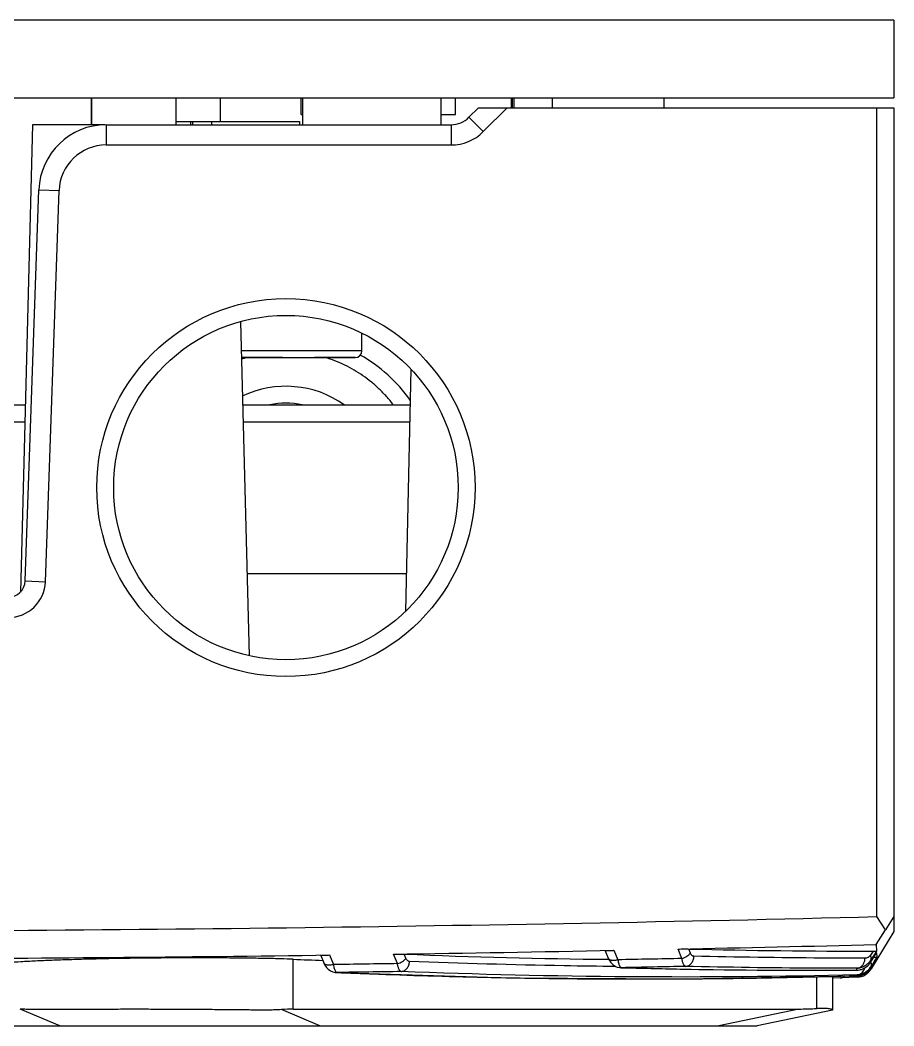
# Model space of a CAD drawing. Header units: millimetres. Extents: x 3299 to 14264, y 1863 to 5555.
# Drawn here: x 4202.72 to 4228.59, y 2399.84 to 2429.64 of the extents above; entities that cross this region are included whole.
import ezdxf

# ---------------------------------------------------------------- set-up
doc = ezdxf.new("R2010")
doc.units = ezdxf.units.MM
doc.layers.add('02___PRT_ALL_AXES', color=7, linetype='Continuous')

msp = doc.modelspace()

# ---------------------------------------------------------------- linework, layer by layer
at = {"color": 7, "linetype": 'Continuous'}
for p, q in [((4228.58801, 2429.64299), (3628.58801, 2429.64299)), ((4228.58801, 2429.64299), (4228.58801, 2427.34299)), ((3628.58801, 2427.34299), (4228.58801, 2427.34299)), ((4204.82043, 2427.34299), (4204.82043, 2426.54299)), ((4204.83801, 2426.54299), (4204.83801, 2427.34299)), ((4207.33801, 2426.54299), (4207.33801, 2427.34299)), ((4208.65521, 2426.64299), (4208.65521, 2427.34299)), ((4211.04142, 2426.843), (4211.04142, 2427.34299)), ((4211.09221, 2426.54299), (4211.09221, 2427.34299)), ((4215.18161, 2426.54299), (4215.18161, 2427.34299)), ((4215.61015, 2426.843), (4215.61015, 2427.34299)), ((4217.26581, 2427.04299), (4217.26581, 2427.34299)), ((4217.29142, 2427.04299), (4217.29142, 2427.34299)), ((4217.34221, 2427.04299), (4217.34221, 2427.34299)), ((4218.48509, 2427.04299), (4218.48509, 2427.34299)), ((4221.78709, 2427.04299), (4221.78709, 2427.34299)), ((4216.00768, 2426.76266), (4216.28801, 2427.04299)), ((4216.28801, 2427.04299), (4228.58801, 2427.04299)), ((4216.43194, 2426.3384), (4217.13654, 2427.04299)), ((4228.08801, 2403.0806), (4228.08801, 2427.04299)), ((4228.58801, 2427.04299), (4228.58801, 2402.64299)), ((4207.33801, 2426.64299), (4210.98783, 2426.64299)), ((4207.75854, 2426.64299), (4207.75854, 2426.54299)), ((4207.82925, 2426.54299), (4207.82925, 2426.64299)), ((4208.38783, 2426.64299), (4208.38783, 2426.54299)), ((4210.98783, 2426.64299), (4210.98783, 2426.54299)), ((4211.04142, 2426.843), (4211.09221, 2426.843)), ((4215.18161, 2426.843), (4215.61015, 2426.843)), ((4216.00768, 2426.76266), (4216.43194, 2426.3384)), ((4203.08801, 2426.54299), (4202.72545, 2412.69729)), ((4205.26939, 2426.54299), (4215.47735, 2426.54299)), ((4205.26939, 2426.54299), (4205.26939, 2425.94299)), ((4215.47735, 2426.54299), (4215.47735, 2425.94299)), ((4205.26939, 2425.94299), (4215.47735, 2425.94299)), ((4202.86597, 2413.02555), (4203.27061, 2424.61279)), ((4203.27061, 2424.61279), (4203.87024, 2424.59185)), ((4203.46561, 2413.00461), (4203.87024, 2424.59185)), ((4209.24089, 2420.70471), (4209.49994, 2410.81187)), ((4212.83783, 2419.84299), (4212.83783, 2420.36267)), ((4212.83783, 2419.84299), (4209.26346, 2419.84299)), ((4209.26869, 2419.64299), (4212.63783, 2419.64299)), ((4210.48871, 2419.64199), (4209.26872, 2419.64199)), ((4210.48871, 2419.64199), (4210.48871, 2419.64299)), ((4211.4387, 2419.64299), (4211.4387, 2419.64199)), ((4212.63782, 2419.64199), (4211.4387, 2419.64199)), ((4212.63783, 2419.64199), (4212.63783, 2419.64299)), ((4214.28267, 2419.30094), (4214.13256, 2412.13494)), ((4187.62785, 2418.24299), (4202.87067, 2418.24299)), ((4209.30535, 2418.24299), (4214.26051, 2418.24299)), ((4187.64531, 2417.74299), (4202.85757, 2417.74299)), ((4209.31845, 2417.74299), (4214.25003, 2417.74299)), ((4202.86597, 2413.02555), (4203.46561, 2413.00461)), ((4228.33801, 2402.68988), (4228.08801, 2403.0806)), ((4228.58801, 2403.08061), (4228.33801, 2402.68988)), ((4228.58801, 2402.64299), (4227.91366, 2401.52897)), ((4228.06802, 2402.25409), (4228.33801, 2402.68988)), ((4228.06801, 2402.25409), (4228.07338, 2402.05683)), ((4211.6226, 2401.9292), (4211.71052, 2401.70731)), ((4211.87943, 2401.94338), (4211.99174, 2401.66005)), ((4213.88976, 2401.68734), (4213.77737, 2401.9701)), ((4214.14023, 2401.84536), (4214.0915, 2401.96802)), ((4220.04436, 2402.06767), (4220.13244, 2401.84798)), ((4220.30154, 2402.08162), (4220.41419, 2401.80078)), ((4222.31221, 2401.8395), (4222.19948, 2402.11978)), ((4222.56171, 2401.99859), (4222.51259, 2402.12075)), ((4227.9727, 2402.05953), (4227.89507, 2401.93742)), ((4228.07338, 2402.05683), (4227.89662, 2401.77872)), ((4227.89857, 2401.72554), (4228.07514, 2402.0049)), ((4228.07514, 2402.0049), (4228.0812, 2401.87486)), ((4210.80497, 2400.34299), (4210.80497, 2401.81672)), ((4220.13245, 2401.84797), (4220.13244, 2401.84798)), ((4227.89857, 2401.72554), (4227.89662, 2401.77872)), ((4227.96357, 2401.68521), (4227.90528, 2401.59126)), ((4227.96357, 2401.68521), (4227.90528, 2401.59126)), ((4227.90723, 2401.56631), (4227.90528, 2401.59126)), ((4227.90723, 2401.56631), (4227.9628, 2401.65636)), ((4227.90723, 2401.56631), (4227.91784, 2401.58351)), ((4227.91784, 2401.58351), (4227.9628, 2401.65636)), ((4227.9628, 2401.65636), (4228.021, 2401.7507)), ((4228.02566, 2401.7853), (4227.96357, 2401.68521)), ((4228.021, 2401.7507), (4228.08295, 2401.85115)), ((4228.0812, 2401.87486), (4228.02566, 2401.7853)), ((4228.08863, 2401.81803), (4228.0617, 2401.81668)), ((4228.08295, 2401.85115), (4228.08863, 2401.81803)), ((4212.08049, 2401.42487), (4212.08048, 2401.42487)), ((4212.09743, 2401.42482), (4212.08049, 2401.42487)), ((4212.09743, 2401.42482), (4212.23017, 2401.42031)), ((4212.09743, 2401.42482), (4212.23016, 2401.41922)), ((4220.50708, 2401.56781), (4220.50707, 2401.56781)), ((4220.52119, 2401.5679), (4220.50708, 2401.56781)), ((4226.31068, 2400.35741), (4226.31068, 2401.30816)), ((4226.7805, 2400.31767), (4226.7805, 2401.31665)), ((4227.51089, 2401.28851), (4226.7805, 2401.25199)), ((4227.48207, 2401.49407), (4227.49016, 2401.49412)), ((4227.48207, 2401.49411), (4227.49016, 2401.49412)), ((4227.48208, 2401.49391), (4227.48207, 2401.49391)), ((4227.49016, 2401.49412), (4227.48208, 2401.49391)), ((4227.48754, 2401.54845), (4227.48227, 2401.54847)), ((4227.48754, 2401.54845), (4227.48227, 2401.54845)), ((4227.48886, 2401.52024), (4227.48754, 2401.54845)), ((4227.49016, 2401.49412), (4227.48886, 2401.52024)), ((4227.49013, 2401.49467), (4227.48886, 2401.52024)), ((4227.48948, 2401.32939), (4227.50179, 2401.32976)), ((4227.48948, 2401.32947), (4227.50179, 2401.32976)), ((4227.50179, 2401.32976), (4227.49816, 2401.32962)), ((4227.50179, 2401.32976), (4227.49917, 2401.35586)), ((4222.28575, 2401.23755), (4222.61334, 2401.24132)), ((4222.28576, 2401.23664), (4222.61334, 2401.23872)), ((4226.99674, 2401.26281), (4226.7805, 2401.25211)), ((4226.99674, 2401.26281), (4226.7805, 2401.25218)), ((4203.88997, 2399.84299), (4202.71813, 2400.33715)), ((4211.59621, 2399.84299), (4210.45313, 2400.32503)), ((4210.80497, 2400.34299), (4225.77483, 2400.34299)), ((4225.77483, 2400.34299), (4223.40346, 2399.84299)), ((4226.77364, 2400.31343), (4224.54249, 2399.84299)), ((4226.77363, 2400.31343), (4226.7805, 2400.31767)), ((4197.69534, 2399.84299), (4224.54251, 2399.84299))]:
    msp.add_line(p, q, dxfattribs=at)
for points in [[(4211.71052, 2401.70731), (4211.7412, 2401.64304), (4211.78716, 2401.57586), (4211.84326, 2401.51887), (4211.90676, 2401.47473), (4211.9754, 2401.44427), (4212.04728, 2401.42774), (4212.08048, 2401.42487)], [(4220.13245, 2401.84797), (4220.16368, 2401.78337), (4220.21021, 2401.7163), (4220.2669, 2401.65961), (4220.33098, 2401.61593), (4220.40021, 2401.58608), (4220.47264, 2401.57031), (4220.50707, 2401.56781)], [(4227.48208, 2401.49391), (4227.57145, 2401.50252), (4227.65374, 2401.5255), (4227.72931, 2401.5614), (4227.79655, 2401.60857), (4227.82367, 2401.63294)], [(4212.08049, 2401.42487), (4217.20093, 2401.26901), (4222.37446, 2401.237), (4227.49816, 2401.32962)], [(4220.50708, 2401.56781), (4222.81294, 2401.51802), (4225.17198, 2401.493), (4227.48207, 2401.49391)], [(4227.50179, 2401.32976), (4227.50049, 2401.34185), (4227.49917, 2401.35586)]]:
    msp.add_lwpolyline(points, dxfattribs=at)
for radius in [5.6, 5.1]:
    msp.add_circle((4210.58801, 2415.79299), radius, dxfattribs=at)
for centre, radius, start, end in [((4215.47735, 2427.29299), 0.75, 270, 315), ((4205.26939, 2424.54299), 2, 90, 178), ((4215.47735, 2427.29299), 1.35, 270, 315), ((4205.26939, 2424.54299), 1.4, 90, 178), ((4212.63783, 2419.84299), 0.2, 270, 0), ((4210.58859, 2415.81741), 4.00184, 106.889454, 109.262204), ((4210.58801, 2415.79299), 4.5, 35.135776, 60.693241), ((4210.58801, 2415.79299), 2.5, 78.938066, 101.061932), ((4202.36628, 2413.04299), 0.5, 270, 358), ((4202.36628, 2413.04299), 1.1, 270, 358), ((4193.12221, 3800.84362), 1399.02604, 271.19091793, 271.43132114), ((4193.15171, 3799.31731), 1397.49944, 270.84565777, 271.11318018), ((4227.48465, 2401.85073), 0.49422, 326.893071, 328.331277), ((4227.67629, 2401.64223), 0.24998, 20.395283, 22.496045), ((4227.48592, 2401.78789), 0.5, 272.862405, 328.812334), ((4227.48298, 2401.82701), 0.49795, 318.621401, 328.429098), ((4227.48234, 2401.85225), 0.49698, 319.438294, 326.891537), ((4221.10997, 2613.42527), 212.1919, 268.7999645, 269.108247), ((4221.10865, 2613.33362), 212.10024, 269.1082207, 270.3179807)]:
    msp.add_arc(centre, radius, start, end, dxfattribs=at)
for centre, major_axis, ratio, start_param, end_param in [((4219.45843, 3102.26097), (-4.32598, 700.45481), 0.54995296, -3.16675396, -3.15104474), ((4224.60078, 3102.51809), (-4.32598, 700.45481), 0.54995296, -3.15824266, -3.14406933), ((4216.31683, 3102.10389), (-4.32598, 700.45481), 0.54995296, -3.1671302, -3.16486701), ((4206.58801, 2397.84299), (4.97449, 2.23324), 0.22588602, 0.4661684, 0.58613819), ((4229.19152, 2405.93316), (7.86239, 3.5046), 0.55392788, -2.24839316, -2.17655342)]:
    msp.add_ellipse(centre, major_axis=major_axis, ratio=ratio, start_param=start_param, end_param=end_param, dxfattribs=at)
for points, knots in [([(4213.76752, 2418.24624), (4213.70432, 2418.32903), (4213.5714, 2418.48974), (4213.35384, 2418.71446), (4213.11937, 2418.92156), (4212.86941, 2419.10972), (4212.60551, 2419.27782), (4212.32925, 2419.42481), (4212.04236, 2419.54978), (4211.84511, 2419.61792), (4211.74535, 2419.64807)], [0, 0, 0, 0, 0.12495574, 0.24992481, 0.37490726, 0.49990276, 0.62491078, 0.74993051, 0.87496074, 1, 1, 1, 1]), ([(4193.1323, 2402.64299), (4198.95748, 2402.64299), (4210.61064, 2402.71594), (4222.26197, 2402.93478), (4228.08801, 2403.0806)], [0, 0, 0, 0, 0.49988494, 1, 1, 1, 1]), ([(4194.56079, 2401.81871), (4196.00404, 2401.82015), (4201.77708, 2401.83484), (4207.55003, 2401.88534), (4211.87943, 2401.94336)], [0, 0, 0, 0, 0.24999908, 1, 1, 1, 1]), ([(4211.6226, 2401.9292), (4211.62254, 2401.92936), (4211.62261, 2401.92983), (4211.62329, 2401.93031), (4211.62434, 2401.93081), (4211.6259, 2401.93131), (4211.62798, 2401.93182), (4211.63059, 2401.93234), (4211.63374, 2401.93286), (4211.63905, 2401.93361), (4211.64714, 2401.93453), (4211.6586, 2401.93557), (4211.67239, 2401.93661), (4211.69536, 2401.93805), (4211.72926, 2401.93966), (4211.77505, 2401.94126), (4211.82595, 2401.94254), (4211.86133, 2401.94314), (4211.87943, 2401.94338)], [0, 0, 0, 0, 0.00194372, 0.00478539, 0.00924346, 0.01554482, 0.02379749, 0.0340728, 0.04642854, 0.06091642, 0.09646583, 0.14096803, 0.19458527, 0.25724307, 0.40836318, 0.58888097, 0.78962356, 1, 1, 1, 1]), ([(4213.77737, 2401.9701), (4213.80885, 2401.97057), (4213.86909, 2401.9711), (4213.95398, 2401.97096), (4214.02722, 2401.97), (4214.07169, 2401.9688), (4214.0915, 2401.96802)], [0, 0, 0, 0, 0.30061801, 0.57523738, 0.81067985, 1, 1, 1, 1]), ([(4220.04436, 2402.06767), (4220.04431, 2402.0678), (4220.04439, 2402.06808), (4220.04468, 2402.06833), (4220.04521, 2402.06865), (4220.04621, 2402.06902), (4220.04779, 2402.06945), (4220.0499, 2402.0699), (4220.05254, 2402.07035), (4220.05572, 2402.07081), (4220.06107, 2402.07149), (4220.0692, 2402.07232), (4220.0807, 2402.07329), (4220.09453, 2402.07426), (4220.11753, 2402.07565), (4220.15144, 2402.07728), (4220.19723, 2402.07899), (4220.2481, 2402.08048), (4220.28345, 2402.08127), (4220.30154, 2402.08162)], [0, 0, 0, 0, 0.00164516, 0.00282815, 0.00439493, 0.00884074, 0.01517216, 0.02347688, 0.03381661, 0.04624375, 0.06080652, 0.09650613, 0.14114624, 0.19487881, 0.25761999, 0.40879828, 0.58923767, 0.78981663, 1, 1, 1, 1]), ([(4222.19948, 2402.11978), (4222.25951, 2402.12103), (4222.34413, 2402.12206), (4222.44851, 2402.12184), (4222.49284, 2402.12123), (4222.51259, 2402.12075)], [0, 0, 0, 0, 0.57525297, 0.81071733, 1, 1, 1, 1]), ([(4222.31221, 2401.8395), (4222.33817, 2401.84715), (4222.38864, 2401.86595), (4222.45795, 2401.90306), (4222.50855, 2401.94056), (4222.54174, 2401.97323), (4222.55561, 2401.99009), (4222.56171, 2401.99859)], [0, 0, 0, 0, 0.27012177, 0.53566683, 0.78262626, 0.8956113, 1, 1, 1, 1]), ([(4222.4195, 2401.60715), (4222.43574, 2401.60779), (4222.46848, 2401.61288), (4222.51513, 2401.6314), (4222.5579, 2401.6601), (4222.60828, 2401.71099), (4222.65335, 2401.7938), (4222.66585, 2401.86892), (4222.66611, 2401.90696)], [0, 0, 0, 0, 0.11442142, 0.23092269, 0.35067229, 0.47436575, 0.73221349, 1, 1, 1, 1]), ([(4222.66611, 2401.90696), (4222.66111, 2401.90707), (4222.65098, 2401.90826), (4222.63062, 2401.91452), (4222.60568, 2401.93035), (4222.58007, 2401.95995), (4222.56726, 2401.98477), (4222.56171, 2401.99859)], [0, 0, 0, 0, 0.1022848, 0.20733703, 0.43385027, 0.69530929, 1, 1, 1, 1]), ([(4227.73136, 2401.84825), (4227.30924, 2401.8481), (4225.62069, 2401.85254), (4223.9322, 2401.87715), (4222.66611, 2401.90696)], [0, 0, 0, 0, 0.24998692, 1, 1, 1, 1]), ([(4227.89507, 2401.93742), (4227.8898, 2401.92914), (4227.87848, 2401.91403), (4227.85909, 2401.89484), (4227.83876, 2401.87959), (4227.81137, 2401.86405), (4227.77558, 2401.85152), (4227.74589, 2401.84826), (4227.73136, 2401.84825)], [0, 0, 0, 0, 0.15146229, 0.29031651, 0.41992979, 0.54286746, 0.77554887, 1, 1, 1, 1]), ([(4227.89662, 2401.77872), (4227.90305, 2401.78933), (4227.91297, 2401.81323), (4227.91728, 2401.853), (4227.91141, 2401.89547), (4227.90142, 2401.92342), (4227.89507, 2401.93742)], [0, 0, 0, 0, 0.22585336, 0.46327953, 0.72008185, 1, 1, 1, 1]), ([(4227.9727, 2402.05953), (4227.97982, 2402.05954), (4227.99336, 2402.05954), (4228.01256, 2402.05946), (4228.02947, 2402.05928), (4228.04207, 2402.05906), (4228.05087, 2402.05882), (4228.05645, 2402.05862), (4228.0613, 2402.0584), (4228.06538, 2402.05816), (4228.06865, 2402.05789), (4228.07105, 2402.05762), (4228.07252, 2402.05733), (4228.07319, 2402.05709), (4228.07338, 2402.05691), (4228.07338, 2402.05683)], [0, 0, 0, 0, 0.21181931, 0.40252007, 0.57072955, 0.71471075, 0.77700135, 0.83246336, 0.88071482, 0.92135787, 0.95400072, 0.97819843, 0.99346293, 0.99770111, 1, 1, 1, 1]), ([(4210.80497, 2401.81672), (4210.6819, 2401.82168), (4210.41558, 2401.83049), (4209.98803, 2401.84068), (4209.50703, 2401.84869), (4208.98011, 2401.85436), (4208.41558, 2401.85753), (4207.61372, 2401.85827), (4206.58719, 2401.85232), (4205.56075, 2401.83731), (4204.75914, 2401.81939), (4204.19483, 2401.80354), (4203.66818, 2401.7853), (4203.18743, 2401.76494), (4202.76012, 2401.74278), (4202.49401, 2401.72572), (4202.37105, 2401.71669)], [0, 0, 0, 0, 0.04379412, 0.09474767, 0.15206628, 0.21485039, 0.28211489, 0.35280296, 0.49996793, 0.64712735, 0.71781047, 0.78507154, 0.84785709, 0.9051861, 0.95616356, 1, 1, 1, 1]), ([(4211.99174, 2401.66005), (4211.97563, 2401.65537), (4211.94371, 2401.6476), (4211.89641, 2401.6407), (4211.85181, 2401.63897), (4211.81119, 2401.64245), (4211.77565, 2401.65109), (4211.74615, 2401.66477), (4211.72357, 2401.68338), (4211.71374, 2401.69918), (4211.71052, 2401.70731)], [0, 0, 0, 0, 0.16403154, 0.32059604, 0.46644677, 0.59932042, 0.71783463, 0.82215688, 0.91457816, 1, 1, 1, 1]), ([(4211.99174, 2401.66005), (4211.99528, 2401.63873), (4212.00299, 2401.5988), (4212.01326, 2401.55942), (4212.01892, 2401.54125)], [0, 0, 0, 0, 0.53178482, 1, 1, 1, 1]), ([(4213.88976, 2401.68734), (4213.91578, 2401.69491), (4213.9664, 2401.71355), (4214.03595, 2401.7504), (4214.08677, 2401.78766), (4214.12014, 2401.82014), (4214.13409, 2401.83691), (4214.14023, 2401.84536)], [0, 0, 0, 0, 0.27035971, 0.53606645, 0.7829825, 0.89583344, 1, 1, 1, 1]), ([(4213.99574, 2401.45263), (4213.99311, 2401.45295), (4213.98771, 2401.45428), (4213.97989, 2401.45811), (4213.97219, 2401.46376), (4213.96148, 2401.47429), (4213.94868, 2401.49234), (4213.93474, 2401.51954), (4213.92162, 2401.55321), (4213.90953, 2401.59296), (4213.89865, 2401.63829), (4213.89258, 2401.67045), (4213.88976, 2401.68734)], [0, 0, 0, 0, 0.02970465, 0.06164621, 0.09691956, 0.13632021, 0.22936219, 0.34316105, 0.47811591, 0.63356022, 0.80822542, 1, 1, 1, 1]), ([(4213.99574, 2401.45263), (4214.01201, 2401.45324), (4214.04483, 2401.45827), (4214.09163, 2401.47673), (4214.1346, 2401.50539), (4214.1853, 2401.55626), (4214.23083, 2401.63907), (4214.24373, 2401.71431), (4214.24416, 2401.75242)], [0, 0, 0, 0, 0.11433967, 0.23084578, 0.3506597, 0.47444132, 0.73239544, 1, 1, 1, 1]), ([(4214.24416, 2401.75242), (4214.23916, 2401.75261), (4214.22904, 2401.75395), (4214.20873, 2401.76052), (4214.18391, 2401.77667), (4214.15846, 2401.80655), (4214.14574, 2401.83149), (4214.14023, 2401.84536)], [0, 0, 0, 0, 0.10203734, 0.20701517, 0.4337192, 0.69541735, 1, 1, 1, 1]), ([(4220.35319, 2401.60212), (4219.84405, 2401.60731), (4217.80724, 2401.6354), (4215.77083, 2401.69285), (4214.24416, 2401.75242)], [0, 0, 0, 0, 0.24996069, 1, 1, 1, 1]), ([(4220.41419, 2401.80078), (4220.39809, 2401.79605), (4220.36619, 2401.78818), (4220.3189, 2401.78118), (4220.27428, 2401.77939), (4220.2336, 2401.78284), (4220.19798, 2401.79149), (4220.16837, 2401.8052), (4220.14903, 2401.82117), (4220.13808, 2401.83598), (4220.13408, 2401.84391), (4220.13245, 2401.84797)], [0, 0, 0, 0, 0.1636435, 0.3198263, 0.46542166, 0.59814346, 0.71665236, 0.82113384, 0.91386521, 0.95738835, 1, 1, 1, 1]), ([(4220.41419, 2401.80078), (4220.41783, 2401.7795), (4220.42574, 2401.73969), (4220.43623, 2401.70045), (4220.44199, 2401.68237)], [0, 0, 0, 0, 0.53214307, 1, 1, 1, 1]), ([(4220.44199, 2401.68237), (4220.44649, 2401.66824), (4220.4537, 2401.64816), (4220.46506, 2401.62355), (4220.47343, 2401.60826), (4220.48204, 2401.59531), (4220.49301, 2401.58212), (4220.50262, 2401.57431), (4220.5094, 2401.57118)], [0, 0, 0, 0, 0.33504051, 0.48080949, 0.61188954, 0.72848962, 0.8312321, 1, 1, 1, 1]), ([(4222.4195, 2401.60715), (4222.41687, 2401.60739), (4222.41147, 2401.60855), (4222.40361, 2401.61217), (4222.39586, 2401.61761), (4222.38508, 2401.62787), (4222.37215, 2401.64561), (4222.35806, 2401.67251), (4222.34476, 2401.70591), (4222.33246, 2401.74544), (4222.32134, 2401.79059), (4222.31511, 2401.82265), (4222.31221, 2401.8395)], [0, 0, 0, 0, 0.02973519, 0.06158653, 0.09669431, 0.13589431, 0.22853842, 0.34206442, 0.47694225, 0.63253778, 0.80759501, 1, 1, 1, 1]), ([(4227.48227, 2401.54845), (4227.06036, 2401.5483), (4225.37264, 2401.55276), (4223.68497, 2401.57737), (4222.4195, 2401.60715)], [0, 0, 0, 0, 0.24998689, 1, 1, 1, 1]), ([(4227.89662, 2401.77872), (4227.8739, 2401.74257), (4227.81981, 2401.67723), (4227.71847, 2401.60452), (4227.60582, 2401.56001), (4227.52671, 2401.54918), (4227.48754, 2401.54845)], [0, 0, 0, 0, 0.26244933, 0.51448494, 0.75910763, 1, 1, 1, 1]), ([(4227.49016, 2401.49412), (4227.52039, 2401.49478), (4227.58116, 2401.50166), (4227.6695, 2401.52867), (4227.7528, 2401.57242), (4227.80234, 2401.61216), (4227.82519, 2401.63447)], [0, 0, 0, 0, 0.24426518, 0.49084973, 0.7420583, 1, 1, 1, 1]), ([(4227.5423, 2401.55799), (4227.55583, 2401.56218), (4227.58243, 2401.57331), (4227.61904, 2401.59727), (4227.6518, 2401.62797), (4227.67983, 2401.66455), (4227.70242, 2401.70604), (4227.72461, 2401.76662), (4227.73136, 2401.81564), (4227.73136, 2401.84825)], [0, 0, 0, 0, 0.11491878, 0.23250939, 0.35335088, 0.47760769, 0.60509714, 0.73528388, 1, 1, 1, 1]), ([(4227.82519, 2401.63447), (4227.83207, 2401.64119), (4227.8592, 2401.66928), (4227.88296, 2401.70061), (4227.89857, 2401.72554)], [0, 0, 0, 0, 0.24655989, 1, 1, 1, 1]), ([(4227.90528, 2401.59126), (4227.91093, 2401.60059), (4227.9199, 2401.62132), (4227.92506, 2401.6557), (4227.92212, 2401.69252), (4227.91518, 2401.71702), (4227.9106, 2401.72935)], [0, 0, 0, 0, 0.22929068, 0.46815512, 0.72361267, 1, 1, 1, 1]), ([(4227.91366, 2401.52897), (4227.91994, 2401.53934), (4227.92955, 2401.56275), (4227.93199, 2401.58785), (4227.93169, 2401.6006)], [0, 0, 0, 0, 0.48742191, 1, 1, 1, 1]), ([(4227.99346, 2401.87397), (4227.99969, 2401.87412), (4228.01153, 2401.8744), (4228.0283, 2401.87477), (4228.04104, 2401.87501), (4228.0502, 2401.87515), (4228.05624, 2401.87523), (4228.0617, 2401.87529), (4228.06654, 2401.87532), (4228.07075, 2401.87532), (4228.07429, 2401.87529), (4228.0768, 2401.87525), (4228.07844, 2401.87519), (4228.07939, 2401.87515), (4228.08013, 2401.87509), (4228.0807, 2401.87503), (4228.08099, 2401.87497), (4228.08119, 2401.87491), (4228.0812, 2401.87486)], [0, 0, 0, 0, 0.21299299, 0.40453442, 0.57325248, 0.64850853, 0.71739258, 0.77967011, 0.8350233, 0.88308124, 0.92347313, 0.95582361, 0.96884185, 0.97966684, 0.98823401, 0.99448394, 0.99837543, 1, 1, 1, 1]), ([(4212.01892, 2401.54125), (4212.02323, 2401.52741), (4212.03205, 2401.5023), (4212.0456, 2401.47353), (4212.05723, 2401.45508), (4212.06779, 2401.44152), (4212.07697, 2401.43323), (4212.08353, 2401.42957)], [0, 0, 0, 0, 0.33115554, 0.60706119, 0.72431933, 0.82825175, 1, 1, 1, 1]), ([(4212.08353, 2401.42957), (4212.08466, 2401.42894), (4212.08904, 2401.42672), (4212.09384, 2401.42528), (4212.09743, 2401.42482)], [0, 0, 0, 0, 0.26341372, 1, 1, 1, 1]), ([(4212.23016, 2401.41922), (4212.59975, 2401.40375), (4214.07798, 2401.34573), (4215.55682, 2401.30314), (4216.66603, 2401.27991)], [0, 0, 0, 0, 0.2500475, 1, 1, 1, 1]), ([(4227.49917, 2401.35586), (4225.24912, 2401.30034), (4220.74661, 2401.26092), (4216.24513, 2401.36489), (4213.99574, 2401.45263)], [0, 0, 0, 0, 0.49995958, 1, 1, 1, 1]), ([(4220.5094, 2401.57118), (4220.51037, 2401.57074), (4220.51414, 2401.56917), (4220.51818, 2401.56819), (4220.52119, 2401.5679)], [0, 0, 0, 0, 0.25988398, 1, 1, 1, 1]), ([(4220.52119, 2401.5679), (4221.10118, 2401.55223), (4223.42106, 2401.49906), (4225.74182, 2401.48396), (4227.48207, 2401.49407)], [0, 0, 0, 0, 0.2500334, 1, 1, 1, 1]), ([(4222.61334, 2401.23872), (4223.01971, 2401.2416), (4224.64531, 2401.25781), (4226.27073, 2401.29271), (4227.48948, 2401.32939)], [0, 0, 0, 0, 0.24997656, 1, 1, 1, 1]), ([(4226.99674, 2401.26281), (4227.00933, 2401.26344), (4227.03458, 2401.26697), (4227.07115, 2401.2789), (4227.10567, 2401.29719), (4227.12656, 2401.31315), (4227.13642, 2401.32197)], [0, 0, 0, 0, 0.24484893, 0.49204886, 0.74321569, 1, 1, 1, 1]), ([(4227.48754, 2401.54845), (4227.49215, 2401.54865), (4227.51066, 2401.55005), (4227.52899, 2401.55387), (4227.5423, 2401.55799)], [0, 0, 0, 0, 0.24891709, 1, 1, 1, 1]), ([(4227.8599, 2401.52908), (4227.83676, 2401.50205), (4227.78526, 2401.4536), (4227.69576, 2401.39969), (4227.59933, 2401.366), (4227.53243, 2401.35699), (4227.49917, 2401.35586)], [0, 0, 0, 0, 0.25964433, 0.51124874, 0.75713992, 1, 1, 1, 1]), ([(4227.49917, 2401.35586), (4227.50377, 2401.35608), (4227.52222, 2401.35754), (4227.54048, 2401.3614), (4227.55374, 2401.36556)], [0, 0, 0, 0, 0.24906008, 1, 1, 1, 1]), ([(4227.50179, 2401.32976), (4227.50883, 2401.33003), (4227.53702, 2401.33168), (4227.56507, 2401.33573), (4227.58581, 2401.34009)], [0, 0, 0, 0, 0.24943409, 1, 1, 1, 1]), ([(4227.51089, 2401.28851), (4227.52929, 2401.28943), (4227.56633, 2401.29618), (4227.60041, 2401.31209), (4227.61634, 2401.32198)], [0, 0, 0, 0, 0.49544558, 1, 1, 1, 1]), ([(4227.55374, 2401.36556), (4227.57402, 2401.37191), (4227.61363, 2401.391), (4227.66405, 2401.43515), (4227.7036, 2401.49233), (4227.72102, 2401.53628), (4227.72743, 2401.55925)], [0, 0, 0, 0, 0.23571705, 0.48042022, 0.73554449, 1, 1, 1, 1]), ([(4227.58581, 2401.34009), (4227.61106, 2401.34539), (4227.6612, 2401.36007), (4227.73267, 2401.39386), (4227.79921, 2401.43953), (4227.83849, 2401.47727), (4227.85662, 2401.49785)], [0, 0, 0, 0, 0.24306121, 0.48976116, 0.7416257, 1, 1, 1, 1]), ([(4227.61634, 2401.32198), (4227.62099, 2401.32487), (4227.63943, 2401.33722), (4227.65616, 2401.3521), (4227.66755, 2401.36433)], [0, 0, 0, 0, 0.24649704, 1, 1, 1, 1]), ([(4210.45313, 2400.32503), (4210.42352, 2400.32223), (4210.37864, 2400.31927), (4210.31828, 2400.31663), (4210.25604, 2400.31452), (4210.17649, 2400.31284), (4210.04472, 2400.31139), (4209.87353, 2400.31125), (4209.66072, 2400.31237), (4209.43852, 2400.31422), (4209.20761, 2400.31643), (4208.9687, 2400.3188), (4208.63626, 2400.32202), (4208.20633, 2400.32579), (4207.67689, 2400.32943), (4207.13414, 2400.33203), (4206.58471, 2400.33351), (4206.03532, 2400.33389), (4205.49268, 2400.33331), (4204.96342, 2400.33199), (4204.454, 2400.33027), (4203.97062, 2400.32867), (4203.51921, 2400.32796), (4203.16553, 2400.32913), (4202.90268, 2400.33243), (4202.77838, 2400.33528), (4202.71813, 2400.33715)], [0, 0, 0, 0, 0.01153461, 0.0174376, 0.02343089, 0.03568636, 0.04829508, 0.07453604, 0.10207573, 0.13083047, 0.16071255, 0.1916308, 0.2234911, 0.28964759, 0.35837299, 0.42882471, 0.50014189, 0.57145382, 0.64188979, 0.71058981, 0.77671508, 0.83945806, 0.89805288, 0.95178335, 0.97662146, 1, 1, 1, 1]), ([(4226.68674, 2400.34592), (4226.66421, 2400.34942), (4226.6131, 2400.35538), (4226.52748, 2400.36068), (4226.42465, 2400.36197), (4226.35048, 2400.35952), (4226.31068, 2400.35741)], [0, 0, 0, 0, 0.1815266, 0.40939351, 0.68265397, 1, 1, 1, 1]), ([(4226.7805, 2400.31767), (4226.7805, 2400.31872), (4226.77925, 2400.32039), (4226.77705, 2400.32212), (4226.77317, 2400.3245), (4226.76644, 2400.32749), (4226.7561, 2400.33111), (4226.74287, 2400.33486), (4226.71954, 2400.34039), (4226.70044, 2400.34379), (4226.68674, 2400.34592)], [0, 0, 0, 0, 0.03139521, 0.0554437, 0.08601104, 0.16767663, 0.27745033, 0.41559926, 0.58214876, 1, 1, 1, 1])]:
    msp.add_open_spline(points, degree=3, knots=knots, dxfattribs=at)
for points in [[(4213.88976, 2401.68734), (4213.25709, 2401.67781), (4212.62442, 2401.66872), (4211.99174, 2401.66005)], [(4222.31221, 2401.8395), (4221.67955, 2401.82617), (4221.04687, 2401.81326), (4220.41419, 2401.80078)], [(4222.4195, 2401.60715), (4221.78674, 2401.59363), (4221.15397, 2401.58055), (4220.52119, 2401.5679)], [(4213.99574, 2401.45263), (4213.36298, 2401.44293), (4212.73021, 2401.43366), (4212.09743, 2401.42482)]]:
    msp.add_open_spline(points, degree=3, dxfattribs=at)
at = {"layer": '02___PRT_ALL_AXES', "color": 7, "linetype": 'Continuous'}
for p, q in [((4205.22761, 2426.54299), (4203.08801, 2426.54299)), ((4209.43628, 2413.24299), (4214.15577, 2413.24299))]:
    msp.add_line(p, q, dxfattribs=at)
msp.add_arc((4210.58801, 2415.79299), 3, 54.84811, 115.493382, dxfattribs=at)

doc.saveas('drawing.dxf')
